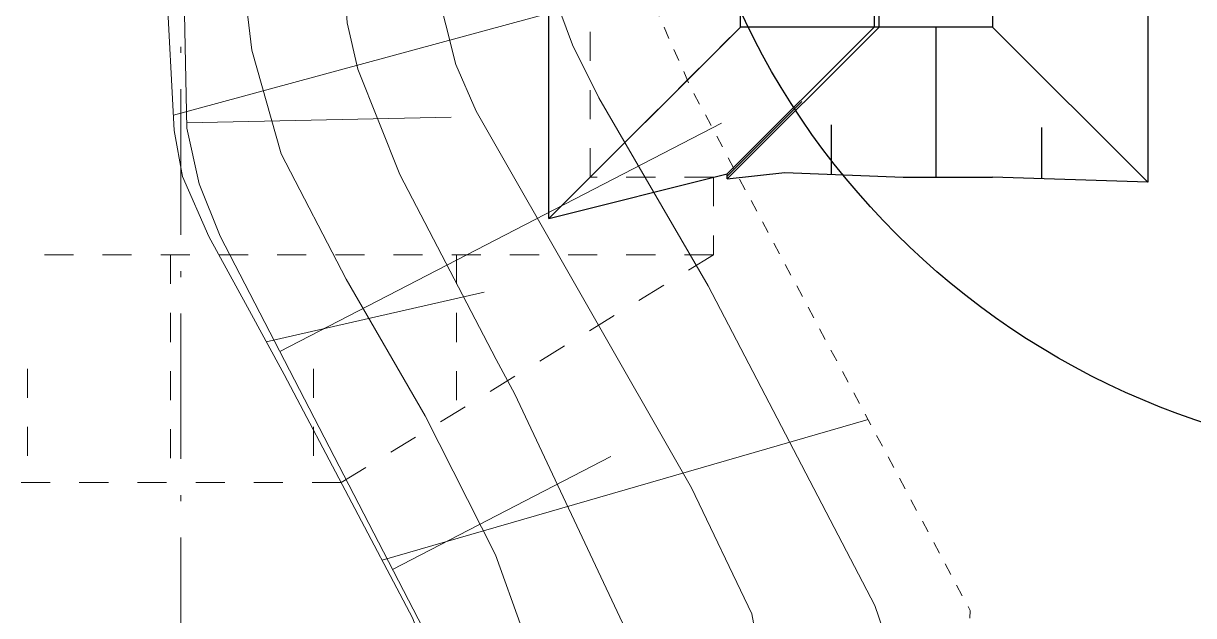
# Model space of a CAD drawing. Header units: millimetres. Extents: x -2078669 to -1085629, y -5987148 to 310365.
# Drawn here: x -1704799 to -1680669, y -672998 to -660778 of the extents above; entities that cross this region are included whole.
import ezdxf

# ---------------------------------------------------------------- set-up
doc = ezdxf.new("R2010")
doc.units = ezdxf.units.MM
doc.header["$LTSCALE"] = 500
for name, pattern in [('561019', [1, 0.5, -0.5]), ('SXF_一点短鎖線', [9.25, 6, -1.5, 0.25, -1.5]), ('SXF_跳び破線', [12, 6, -6])]:
    doc.linetypes.add(name, pattern=pattern)
for name, color, linetype, lineweight in [('D-BGD', 7, 'Continuous', 13), ('D-BMK', 2, 'SXF_一点短鎖線', 13), ('D-BYP-STR1', 2, 'Continuous', 13), ('D-BYP-STR8', 5, 'Continuous', 25), ('D-BYP-STRA', 1, 'Continuous', 25)]:
    doc.layers.add(name, color=color, linetype=linetype, lineweight=lineweight)

# ---------------------------------------------------------------- blocks, each defined once
blk = doc.blocks.new('河川平面')
at = {"layer": 'D-BGD', "linetype": 'Continuous'}
for p, q in [((1609259, -2792174), (1619008, -2789521)), ((1609527, -2792329), (1614990, -2792216)), ((1611452, -2797046), (1620560, -2792338)), ((1611174, -2796846), (1615671, -2795821)), ((1613564, -2801355), (1623583, -2798449)), ((1613780, -2801544), (1618279, -2799216))]:
    blk.add_line(p, q, dxfattribs=at)
at = {"layer": 'D-BGD', "linetype": 'Continuous', "flags": 128}
for points in [[(1614196, -2802555), (1611544, -2797523), (1610785, -2796134), (1609990, -2794678), (1609448, -2793437), (1609275, -2792488), (1609120, -2789483), (1609265, -2770458), (1609158, -2754356), (1608991, -2733247), (1608817, -2713807), (1608555, -2699081), (1609014, -2666342), (1609021, -2620514)], [(1609120, -2789483), (1609275, -2792488), (1609448, -2793437), (1609990, -2794678), (1610785, -2796134), (1611544, -2797523), (1614196, -2802555), (1615082, -2805064), (1615231, -2805958), (1615273, -2807092), (1615472, -2812388), (1615628, -2817764), (1615471, -2822577), (1615363, -2823344), (1615029, -2824221), (1612556, -2828756), (1610099, -2832855), (1609457, -2834072), (1609409, -2834630), (1609279, -2836167)]]:
    blk.add_lwpolyline(points, dxfattribs=at)
for points, elevation in [([(1610013, -2620514), (1610004, -2655012), (1609981, -2662598), (1609913, -2668183), (1609452, -2691949), (1609445, -2695730), (1609534, -2701509), (1610811, -2765298), (1610885, -2769571), (1610897, -2771846), (1610716, -2783859), (1610693, -2787913), (1610772, -2789970), (1610879, -2790832), (1611484, -2792973), (1612825, -2795553), (1614449, -2798377), (1615902, -2801242), (1616987, -2804270)], 367000), ([(1611715, -2620514), (1611197, -2668195), (1611105, -2685482), (1611228, -2700780), (1611946, -2745632), (1612011, -2749082), (1612060, -2750532), (1612325, -2753298), (1612593, -2757485), (1612783, -2763612), (1612864, -2771282), (1612734, -2784705), (1612727, -2788483), (1612845, -2790265), (1613065, -2791226), (1613931, -2793393), (1615912, -2797217), (1616301, -2797929), (1618572, -2802762)], 366000), ([(1621613, -2804739), (1621190, -2802460), (1619945, -2799860), (1615503, -2792088), (1615083, -2791125), (1614669, -2789480), (1614591, -2787428), (1614424, -2780447), (1614954, -2770848), (1614660, -2757775), (1613687, -2747587), (1613373, -2737098), (1613203, -2724566), (1612724, -2704239), (1612726, -2695354), (1612599, -2678222), (1612988, -2655305), (1612966, -2630582), (1613359, -2620514)], 365000), ([(1624244, -2803817), (1623725, -2802293), (1620285, -2795694), (1618029, -2791812), (1617489, -2790721), (1616969, -2789309), (1616837, -2787094), (1617312, -2780196), (1617397, -2774676), (1617446, -2771179), (1617614, -2759007), (1617664, -2755279), (1617387, -2752525), (1616960, -2744706), (1616414, -2735865), (1615549, -2723449), (1615307, -2713395), (1614941, -2697350)], 364000)]:
    blk.add_lwpolyline(points, dxfattribs=dict(at, elevation=elevation))
at = {"layer": 'D-BGD', "linetype": '561019', "flags": 128}
blk.add_lwpolyline([(1618950, -2620514), (1618959, -2621129), (1618665, -2658302), (1618663, -2658627), (1618571, -2661701), (1617747, -2689368), (1618403, -2710987), (1619104, -2730441), (1619135, -2731637), (1619943, -2763133), (1618853, -2786511), (1619008, -2789521), (1619927, -2791602), (1625688, -2802391), (1625125, -2825293), (1624564, -2827572), (1623496, -2829911), (1618630, -2838640), (1618342, -2840170), (1618771, -2861642), (1618913, -2870692)], dxfattribs=at)
at = {"layer": 'D-BGD', "linetype": 'Continuous'}
for points in [[(1615473, -2813810, 368400), (1615503, -2805510, 368350), (1615442, -2805095, 368370), (1615373, -2804813, 368380), (1615226, -2804347, 368420), (1610224, -2794667, 368260), (1609794, -2793590, 368280), (1609534, -2792437, 368300), (1609236, -2777605, 368510), (1609158, -2758979, 368490), (1609245, -2738601, 368470), (1609119, -2714860, 368280), (1609038, -2675632, 368370), (1609172, -2662075, 368370), (1609082, -2627858, 368360), (1609044, -2620514, 368307)], [(1609119, -2714860, 368280), (1609245, -2738601, 368470), (1609158, -2758979, 368490), (1609236, -2777605, 368510), (1609534, -2792437, 368300)], [(1615473, -2813810, 368400), (1615503, -2805510, 368350), (1615442, -2805095, 368370), (1615373, -2804813, 368380), (1615226, -2804347, 368420), (1610224, -2794667, 368260), (1609794, -2793590, 368280), (1609534, -2792437, 368300)]]:
    blk.add_polyline3d(points, dxfattribs=at)

msp = doc.modelspace()

# ---------------------------------------------------------------- linework, layer by layer
at = {"layer": 'D-BMK', "linetype": 'SXF_一点短鎖線', "flags": 128}
msp.add_lwpolyline([(-1701552.5, -491013.4), (-1701552.5, -741191.7)], dxfattribs=at)
msp.add_lwpolyline([(-1701552.5, -491013.4), (-1701552.5, -741191.7)], dxfattribs=at)
at = {"layer": 'D-BYP-STR1', "linetype": 'SXF_跳び破線', "ltscale": 0.2}
for p, q in [((-1690014.5, -660852.7), (-1690014.5, -657452.4)), ((-1693114.5, -663952.7, -240720), (-1693114.5, -660552.7)), ((-1690014.5, -660852.7), (-1693114.5, -663952.7)), ((-1690566.9, -663952.7, 242956.1), (-1693114.5, -663952.7, 242956.1)), ((-1690566.9, -663952.7, 242956.1), (-1690566.9, -665552.7, 242956.1)), ((-1690566.9, -665552.7), (-1720350.4, -665552.7)), ((-1701764.9, -665552.7), (-1701764.9, -670252.7)), ((-1698246.6, -670252.7), (-1690566.9, -665552.7)), ((-1695865, -665552.7), (-1695865, -668795.2)), ((-1704714.8, -667902.7), (-1704714.8, -670252.7)), ((-1698814.9, -667902.7), (-1698814.9, -670252.7)), ((-1698246.6, -670252.7), (-1705599.6, -670252.7))]:
    msp.add_line(p, q, dxfattribs=at)
at = {"layer": 'D-BYP-STR8'}
msp.add_circle((-1675490.1, -653805.4), 16000, dxfattribs=at)
at = {"layer": 'D-BYP-STRA'}
for p, q in [((-1693967.8, -664806), (-1693967.8, -643099.5)), ((-1690014.5, -660852.7), (-1690014.5, -647052.7)), ((-1687255.9, -653952.7), (-1687255.9, -660852.7)), ((-1687155.9, -660852.7), (-1687155.9, -653952.7)), ((-1684814.5, -653952.7), (-1684814.5, -660852.7)), ((-1681614.9, -653952.7), (-1681614.9, -664052.7)), ((-1690014.5, -660852.7), (-1693967.8, -664806)), ((-1687155.9, -660852.7), (-1690285.2, -663982.1)), ((-1687255.9, -660852.7), (-1690285.2, -663882.1)), ((-1687255.9, -660852.7), (-1690014.5, -660852.7)), ((-1687155.9, -660852.7), (-1687255.9, -660852.7)), ((-1684814.5, -660852.7), (-1687155.9, -660852.7)), ((-1685985.2, -660852.7), (-1685985.2, -663952.7)), ((-1684814.5, -660852.7), (-1681614.9, -664052.7)), ((-1688745.6, -662392.4), (-1690285.2, -663932.1)), ((-1688135.2, -663892.2), (-1688135.2, -662870.2)), ((-1683800, -663984.5), (-1683800, -662925.9)), ((-1693967.8, -664806), (-1690285.2, -663882.1)), ((-1690285.2, -663982.1), (-1689097.3, -663852.7)), ((-1690285.2, -663982.1), (-1690285.2, -663882.1)), ((-1689097.3, -663852.7), (-1686655.9, -663952.7)), ((-1686655.9, -663952.7), (-1684814.5, -663952.7)), ((-1681614.9, -664052.7), (-1684814.5, -663952.7))]:
    msp.add_line(p, q, dxfattribs=at)

# ---------------------------------------------------------------- block references
at = {"layer": 'D-BGD'}
msp.add_blockref('河川平面', (-3310965.8, 2129500.2), dxfattribs=at)

doc.saveas('drawing.dxf')
